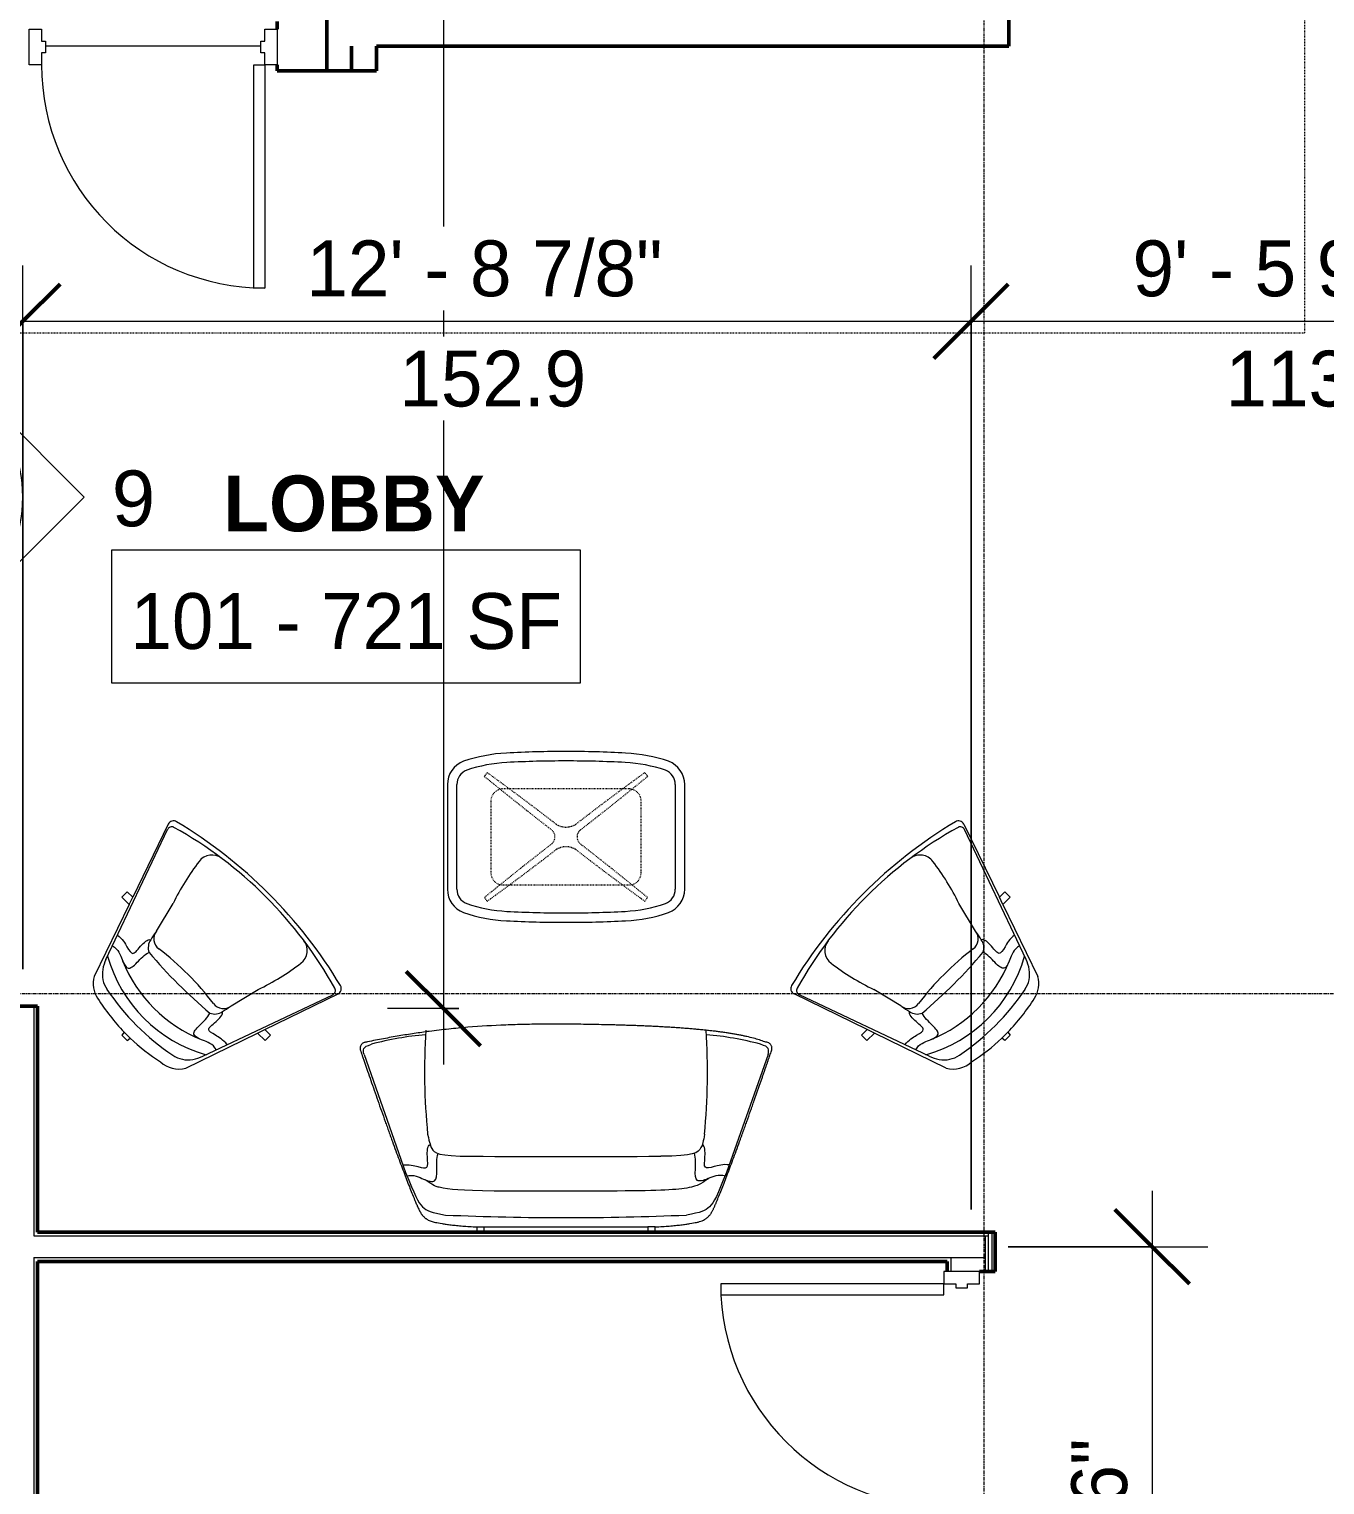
# Model space of a CAD drawing. Header units: inches. Extents: x -4266 to -1814, y 9706 to 12441.
# Drawn here: x -3635.3 to -3426.4, y 11203 to 11437.7 of the extents above; entities that cross this region are included whole.
import ezdxf

# ---------------------------------------------------------------- set-up
doc = ezdxf.new("R2010")
doc.units = ezdxf.units.IN
doc.header["$MEASUREMENT"] = 0
for name, pattern in [('Aligning Line 1_8_', [0.25, 0.125, -0.125]), ('Dash', [0.25, 0.125, -0.125]), ('Grid Line 1_2_', [0.875, 0.5, -0.125, 0.125, -0.125])]:
    doc.linetypes.add(name, pattern=pattern)
for name, color, linetype, lineweight in [('A-ANNO-DIMS', 211, 'Continuous', 9), ('A-ANNO-DIMS-96', 211, 'Continuous', 9), ('A-AREA-IDEN', 2, 'Continuous', 9), ('A-DOOR-1', 7, 'Continuous', 9), ('A-DOOR-2', 50, 'Continuous', 20), ('A-DOOR-8', 31, 'Continuous', 9), ('A-DOOR-9', 31, 'Continuous', 20), ('A-DOOR-FRAM', 31, 'Continuous', 20), ('A-DOOR-FRAM-1', 50, 'Continuous', 20), ('A-FLOR-2', 10, 'Continuous', 13), ('A-WALL', 113, 'Continuous', 13), ('A-WALL-3', 250, 'Continuous', 50), ('A-WALL-9', 113, 'Continuous', 50), ('G-ANNO-SYMB-1', 147, 'Aligning Line 1_8_', 9), ('G-ANNO-SYMB-2', 111, 'Continuous', 9), ('I-FURN', 30, 'Continuous', 9), ('I-FURN-HDLN', 30, 'Dash', 9), ('I-WALL-3', 2, 'Continuous', 50), ('S-GRID-1', 1, 'Grid Line 1_2_', 9)]:
    doc.layers.add(name, color=color, linetype=linetype, lineweight=lineweight)
doc.styles.add('Arial_1', font='arial.ttf', dxfattribs={"height": 9})
doc.styles.add('Century Gothic', font='ufonts.com_century-gothic.ttf', dxfattribs={"height": 9})
doc.styles.add('Century Gothic_B', font='GOTHICB.TTF', dxfattribs={"height": 9})
doc.dimstyles.new('OD__1_16__Tol__', dxfattribs={"dimscale": 12, "dimtxt": 9.397514, "dimasz": 1, "dimexe": 0.75, "dimexo": 0.5, "dimgap": 0.125, "dimtad": 1, "dimdec": 4, "dimrnd": 0.0625, "dimzin": 3, "dimdsep": 46, "dimlunit": 4, "dimtxsty": 'Century Gothic', "dimblk1": 'OBLIQUE', "dimblk2": 'OBLIQUE', "dimsah": 1, "dimcen": 0.09, "dimdle": 0.75, "dimazin": 0, "dimtfac": 1, "dimtdec": 4, "dimtix": 1, "dimtmove": 0, "dimatfit": 3, "dimfxl": 1, "dimtvp": 1, "dimtfill": 1, "dimfrac": 2, "dimtolj": 1, "dimtzin": 0, "dimarcsym": 2})

# ---------------------------------------------------------------- blocks, each defined once
blk = doc.blocks.new('DIMBLOCK6-FLOOR PLAN - 1ST FLOOR')
at = {"layer": 'A-ANNO-DIMS-96'}
for p, q in [((-3829.32, 11540.99), (-3829.32, 10271.31)), ((-3829.32, 10280.31), (-3829.32, 11540.99)), ((-3338.72, 10282.79), (-3338.72, 10271.31)), ((-3338.72, 10280.31), (-3338.72, 10282.79)), ((-3838.32, 10280.31), (-3338.72, 10280.31))]:
    blk.add_line(p, q, dxfattribs=at)
at = {"layer": 'A-ANNO-DIMS-96', "lineweight": 50}
for p, q in [((-3829.32, 10280.31), (-3823.32, 10286.31)), ((-3338.72, 10280.31), (-3332.72, 10286.31)), ((-3829.32, 10280.31), (-3835.32, 10274.31)), ((-3338.72, 10280.31), (-3344.72, 10274.31))]:
    blk.add_line(p, q, dxfattribs=at)
at = {"layer": 'A-ANNO-DIMS-96', "color": 0, "char_height": 9, "attachment_point": 1, "line_spacing_factor": 0.984502, "style": 'Century Gothic', "bg_fill": 3, "box_fill_scale": 1.25, "bg_fill_color": 256, "bg_fill_true_color": 13158600, "bg_fill_transparency": 0}
for s, insert, width in [('40\' - 10 5/8"', (-3618.26, 10293.34), 82.1611), ('490.6', (-3599.76, 10275.58), 37.7691)]:
    blk.add_mtext(s, dxfattribs=dict(at, insert=insert, width=width))
blk = doc.blocks.new('_Oblique')
at = {"color": 0, "linetype": 'ByBlock', "lineweight": -2}
blk.add_line((-0.5, -0.5), (0.5, 0.5), dxfattribs=at)
blk = doc.blocks.new('DIMBLOCK21-FLOOR PLAN - 1ST FLOOR')
at = {"layer": 'A-ANNO-DIMS-96'}
for p, q in [((-3568.52, 12095.19), (-3568.52, 11270.79)), ((-3566.04, 12086.19), (-3577.52, 12086.19)), ((-3568.52, 12086.19), (-3566.04, 12086.19)), ((-3566.04, 11279.79), (-3577.52, 11279.79)), ((-3568.52, 11279.79), (-3566.04, 11279.79))]:
    blk.add_line(p, q, dxfattribs=at)
at = {"layer": 'A-ANNO-DIMS-96', "lineweight": 50}
for p, q in [((-3568.52, 12086.19), (-3574.52, 12092.19)), ((-3568.52, 12086.19), (-3562.52, 12080.19)), ((-3568.52, 11279.79), (-3574.52, 11285.79)), ((-3568.52, 11279.79), (-3562.52, 11273.79))]:
    blk.add_line(p, q, dxfattribs=at)
at = {"layer": 'A-ANNO-DIMS-96', "color": 0, "char_height": 9, "attachment_point": 1, "rotation": 90, "line_spacing_factor": 0.984502, "style": 'Century Gothic', "bg_fill": 3, "box_fill_scale": 1.25, "bg_fill_color": 256, "bg_fill_true_color": 13158600, "bg_fill_transparency": 0}
for s, insert, width in [('67\' - 2 3/8"', (-3581.56, 11652.26), 73.7481), ('806.4', (-3563.79, 11667.25), 37.7691)]:
    blk.add_mtext(s, dxfattribs=dict(at, insert=insert, width=width))
blk = doc.blocks.new('DIMBLOCK24-FLOOR PLAN - 1ST FLOOR')
at = {"layer": 'A-ANNO-DIMS-96'}
for p, q in [((-3636.32, 11286.16), (-3636.32, 11399.62)), ((-3727.72, 11393.11), (-3727.72, 11381.62)), ((-3727.72, 11390.62), (-3727.72, 11393.11)), ((-3727.72, 11390.62), (-3636.32, 11390.62)), ((-3636.32, 11390.62), (-3636.32, 11286.16))]:
    blk.add_line(p, q, dxfattribs=at)
at = {"layer": 'A-ANNO-DIMS-96', "lineweight": 50}
for p, q in [((-3727.72, 11390.62), (-3721.72, 11396.62)), ((-3636.32, 11390.62), (-3630.32, 11396.62)), ((-3727.72, 11390.62), (-3733.72, 11384.62)), ((-3636.32, 11390.62), (-3642.32, 11384.62))]:
    blk.add_line(p, q, dxfattribs=at)
at = {"layer": 'A-ANNO-DIMS-96', "color": 0, "char_height": 9, "attachment_point": 1, "line_spacing_factor": 0.984502, "style": 'Century Gothic', "bg_fill": 3, "box_fill_scale": 1.25, "bg_fill_color": 256, "bg_fill_true_color": 13158600, "bg_fill_transparency": 0}
for s, insert, width in [('7\' - 7 3/8"', (-3709.25, 11403.66), 65.3351), ('91.4', (-3694.26, 11385.89), 29.356)]:
    blk.add_mtext(s, dxfattribs=dict(at, insert=insert, width=width))
blk = doc.blocks.new('DIMBLOCK25-FLOOR PLAN - 1ST FLOOR')
at = {"layer": 'A-ANNO-DIMS-96'}
for p, q in [((-3636.32, 11286.16), (-3636.32, 11399.62)), ((-3483.42, 11247.39), (-3483.42, 11399.62)), ((-3636.32, 11390.62), (-3483.42, 11390.62)), ((-3636.32, 11390.62), (-3636.32, 11286.16)), ((-3483.42, 11390.62), (-3483.42, 11247.39))]:
    blk.add_line(p, q, dxfattribs=at)
at = {"layer": 'A-ANNO-DIMS-96', "lineweight": 50}
for p, q in [((-3636.32, 11390.62), (-3630.32, 11396.62)), ((-3483.42, 11390.62), (-3477.42, 11396.62)), ((-3636.32, 11390.62), (-3642.32, 11384.62)), ((-3483.42, 11390.62), (-3489.42, 11384.62))]:
    blk.add_line(p, q, dxfattribs=at)
at = {"layer": 'A-ANNO-DIMS-96', "color": 0, "char_height": 9, "attachment_point": 1, "line_spacing_factor": 0.984502, "style": 'Century Gothic', "bg_fill": 3, "box_fill_scale": 1.25, "bg_fill_color": 256, "bg_fill_true_color": 13158600, "bg_fill_transparency": 0}
for s, insert, width in [('12\' - 8 7/8"', (-3590.6, 11403.66), 73.7481), ('152.9', (-3575.61, 11385.89), 37.7691)]:
    blk.add_mtext(s, dxfattribs=dict(at, insert=insert, width=width))
blk = doc.blocks.new('DIMBLOCK26-FLOOR PLAN - 1ST FLOOR')
at = {"layer": 'A-ANNO-DIMS-96'}
for p, q in [((-3483.42, 11247.39), (-3483.42, 11399.62)), ((-3369.87, 11393.11), (-3369.87, 11381.62)), ((-3369.87, 11390.62), (-3369.87, 11393.11)), ((-3483.42, 11390.62), (-3369.87, 11390.62)), ((-3483.42, 11390.62), (-3483.42, 11247.39))]:
    blk.add_line(p, q, dxfattribs=at)
at = {"layer": 'A-ANNO-DIMS-96', "lineweight": 50}
for p, q in [((-3483.42, 11390.62), (-3477.42, 11396.62)), ((-3369.87, 11390.62), (-3363.87, 11396.62)), ((-3483.42, 11390.62), (-3489.42, 11384.62)), ((-3369.87, 11390.62), (-3375.87, 11384.62))]:
    blk.add_line(p, q, dxfattribs=at)
at = {"layer": 'A-ANNO-DIMS-96', "color": 0, "char_height": 9, "attachment_point": 1, "line_spacing_factor": 0.984502, "style": 'Century Gothic', "bg_fill": 3, "box_fill_scale": 1.25, "bg_fill_color": 256, "bg_fill_true_color": 13158600, "bg_fill_transparency": 0}
for s, insert, width in [('9\' - 5 9/16"', (-3457.38, 11403.66), 73.7481), ('113.6', (-3442.39, 11385.89), 37.7691)]:
    blk.add_mtext(s, dxfattribs=dict(at, insert=insert, width=width))
blk = doc.blocks.new('DIMBLOCK40-FLOOR PLAN - 1ST FLOOR')
at = {"layer": 'A-ANNO-DIMS-96'}
for p, q in [((-3454.22, 11250.39), (-3454.22, 11126.19)), ((-3477.42, 11241.39), (-3445.22, 11241.39)), ((-3454.22, 11241.39), (-3477.42, 11241.39)), ((-3477.42, 11126.19), (-3445.22, 11126.19)), ((-3454.22, 11126.19), (-3477.42, 11126.19))]:
    blk.add_line(p, q, dxfattribs=at)
at = {"layer": 'A-ANNO-DIMS-96', "lineweight": 50}
for p, q in [((-3454.22, 11241.39), (-3460.22, 11247.39)), ((-3454.22, 11241.39), (-3448.22, 11235.39)), ((-3454.22, 11126.19), (-3460.22, 11132.19)), ((-3454.22, 11126.19), (-3448.22, 11120.19))]:
    blk.add_line(p, q, dxfattribs=at)
at = {"layer": 'A-ANNO-DIMS-96', "color": 0, "char_height": 9, "attachment_point": 1, "rotation": 90, "line_spacing_factor": 0.984502, "style": 'Century Gothic', "bg_fill": 3, "box_fill_scale": 1.25, "bg_fill_color": 256, "bg_fill_true_color": 13158600, "bg_fill_transparency": 0}
for s, insert, width in [('9\' - 7 3/16"', (-3467.26, 11153.06), 73.7481), ('115.2', (-3449.49, 11168.05), 37.7691)]:
    blk.add_mtext(s, dxfattribs=dict(at, insert=insert, width=width))

msp = doc.modelspace()

# ---------------------------------------------------------------- linework, layer by layer
at = {"layer": 'A-WALL'}
for p, q in [((-3634.57374, 11280.1644), (-3634.57374, 11243.1394)), ((-3634.57374, 11243.1394), (-3480.67374, 11243.1394)), ((-3481.17374, 11243.1394), (-3481.17374, 11237.3894)), ((-3480.67374, 11243.7644), (-3480.67374, 11237.3894)), ((-3480.04874, 11243.7644), (-3480.04874, 11237.3894)), ((-3634.57374, 11239.6394), (-3481.17374, 11239.6394)), ((-3634.57374, 11239.6394), (-3634.57374, 11129.1894)), ((-3486.67374, 11239.6394), (-3486.67374, 11237.3894))]:
    msp.add_line(p, q, dxfattribs=at)
at = {"layer": 'A-WALL-9'}
for p, q in [((-3633.94874, 11280.1644), (-3638.69874, 11280.1644)), ((-3633.94874, 11243.7644), (-3633.94874, 11280.1644)), ((-3479.54874, 11243.7644), (-3633.94874, 11243.7644)), ((-3479.54874, 11239.0144), (-3479.54874, 11243.7644)), ((-3633.94874, 11239.0144), (-3487.29874, 11239.0144)), ((-3633.94874, 11130.4394), (-3633.94874, 11239.0144))]:
    msp.add_line(p, q, dxfattribs=at)
at = {"layer": 'I-WALL-3'}
for p, q in [((-3487.29874, 11239.0144), (-3487.29874, 11237.3894)), ((-3479.54874, 11237.3894), (-3479.54874, 11239.0144)), ((-3482.04874, 11237.3894), (-3479.54874, 11237.3894))]:
    msp.add_line(p, q, dxfattribs=at)

# ---------------------------------------------------------------- next in the draw order: dimensions: what is measured, and where the dimension line sits
at = {"layer": 'A-ANNO-DIMS'}
dim = msp.add_linear_dim(base=(-3338.72374, 10280.30762), p1=(-3829.32374, 11546.9894), p2=(-3338.72374, 10288.7929), dimstyle='OD__1_16__Tol__', override={"dimpost": '<>\\X', "dimfxl": 1350.461691}, dxfattribs=at)
dim.commit()
dim.dimension.update_dxf_attribs({"geometry": 'DIMBLOCK6-FLOOR PLAN - 1ST FLOOR', "text_midpoint": (-3584.02374, 10280.30762)})

# ---------------------------------------------------------------- next in the draw order: linework, layer by layer
at = {"layer": 'A-DOOR-2'}
msp.add_line((-3599.07374, 11431.9894), (-3597.32374, 11431.9894), dxfattribs=at)
at = {"layer": 'A-DOOR-8'}
msp.add_arc((-3487.79874, 11235.3894), 36, 180, 270, dxfattribs=at)
at = {"layer": 'A-DOOR-9'}
for p, q in [((-3523.79874, 11235.3894), (-3523.79874, 11233.6394)), ((-3487.79874, 11235.3894), (-3523.79874, 11235.3894)), ((-3487.79874, 11233.6394), (-3487.79874, 11235.3894)), ((-3523.79874, 11233.6394), (-3487.79874, 11233.6394))]:
    msp.add_line(p, q, dxfattribs=at)
at = {"layer": 'A-DOOR-FRAM'}
for p, q in [((-3487.79874, 11237.3894), (-3487.79874, 11235.3894)), ((-3487.79874, 11235.3894), (-3485.86124, 11235.3894)), ((-3485.86124, 11235.3894), (-3485.86124, 11234.7644))]:
    msp.add_line(p, q, dxfattribs=at)
at = {"layer": 'A-DOOR-FRAM-1'}
for p, q in [((-3635.32374, 11437.7394), (-3633.32374, 11437.7394)), ((-3635.32374, 11431.9894), (-3635.32374, 11437.7394)), ((-3633.32374, 11437.7394), (-3633.32374, 11435.8019)), ((-3597.32374, 11437.7394), (-3595.32374, 11437.7394)), ((-3597.32374, 11435.8019), (-3597.32374, 11437.7394)), ((-3595.32374, 11437.7394), (-3595.32374, 11431.9894)), ((-3633.32374, 11435.8019), (-3632.69874, 11435.8019)), ((-3632.69874, 11435.8019), (-3632.69874, 11433.9269)), ((-3597.94874, 11435.8019), (-3597.32374, 11435.8019)), ((-3597.94874, 11433.9269), (-3597.94874, 11435.8019)), ((-3633.32374, 11433.9269), (-3633.32374, 11431.9894)), ((-3632.69874, 11433.9269), (-3633.32374, 11433.9269)), ((-3597.32374, 11433.9269), (-3597.94874, 11433.9269)), ((-3597.32374, 11431.9894), (-3597.32374, 11433.9269)), ((-3633.32374, 11431.9894), (-3635.32374, 11431.9894)), ((-3595.32374, 11431.9894), (-3597.32374, 11431.9894))]:
    msp.add_line(p, q, dxfattribs=at)
at = {"layer": 'A-FLOR-2'}
msp.add_line((-3597.94874, 11434.9894), (-3632.69874, 11434.9894), dxfattribs=at)
at = {"layer": 'A-WALL-3'}
for p, q in [((-3587.32374, 11542.9894), (-3587.32374, 11430.9894)), ((-3477.32374, 11434.9894), (-3477.32374, 11466.42542)), ((-3595.32374, 11438.9894), (-3595.32374, 11437.7394)), ((-3485.32374, 11434.9894), (-3477.32374, 11434.9894)), ((-3595.32374, 11431.9894), (-3595.32374, 11430.9894))]:
    msp.add_line(p, q, dxfattribs=at)

# ---------------------------------------------------------------- next in the draw order: texts
at = {"layer": 'G-ANNO-SYMB-2', "insert": (-3621.98821, 11366.56441), "char_height": 9, "width": 8.484, "attachment_point": 1, "style": 'Arial_1'}
msp.add_mtext('9', dxfattribs=at)

# ---------------------------------------------------------------- next in the draw order: dimensions: what is measured, and where the dimension line sits
at = {"layer": 'A-ANNO-DIMS'}
dim = msp.add_linear_dim(base=(-3568.52033, 11279.7894), p1=(-3560.03505, 12086.1894), p2=(-3560.03505, 11279.7894), angle=90, dimstyle='OD__1_16__Tol__', override={"dimpost": '<>\\X', "dimfxl": 806.4}, dxfattribs=at)
dim.commit()
dim.dimension.update_dxf_attribs({"geometry": 'DIMBLOCK21-FLOOR PLAN - 1ST FLOOR', "text_midpoint": (-3568.52033, 11682.9894)})
dim = msp.add_linear_dim(base=(-3636.32374, 11390.62405), p1=(-3727.72374, 11399.10933), p2=(-3636.32374, 11280.1644), dimstyle='OD__1_16__Tol__', override={"dimpost": '<>\\X', "dimfxl": 150.006192}, dxfattribs=at)
dim.commit()
dim.dimension.update_dxf_attribs({"geometry": 'DIMBLOCK24-FLOOR PLAN - 1ST FLOOR', "text_midpoint": (-3682.02374, 11390.62405)})

# ---------------------------------------------------------------- next in the draw order: linework, layer by layer
at = {"layer": 'A-AREA-IDEN', "flags": 128}
msp.add_lwpolyline([(-3621.99004, 11353.78793), (-3546.48453, 11353.78793), (-3546.48453, 11332.29187), (-3621.99004, 11332.29187)], close=True, dxfattribs=at)
at = {"layer": 'A-WALL-3'}
for p, q in [((-3583.32374, 11430.9894), (-3583.32374, 11434.9894)), ((-3579.32374, 11434.9894), (-3485.32374, 11434.9894)), ((-3579.32374, 11430.9894), (-3579.32374, 11434.9894)), ((-3595.32374, 11430.9894), (-3583.32374, 11430.9894)), ((-3587.32374, 11430.9894), (-3579.32374, 11430.9894))]:
    msp.add_line(p, q, dxfattribs=at)

# ---------------------------------------------------------------- next in the draw order: texts
at = {"layer": 'A-AREA-IDEN', "char_height": 9, "attachment_point": 1}
for s, insert, width, style in [('LOBBY', (-3603.98532, 11365.75608), 47.571, 'Century Gothic_B'), ('101 - 721 SF', (-3618.99004, 11346.78793), 83.931, 'Century Gothic')]:
    msp.add_mtext(s, dxfattribs=dict(at, insert=insert, width=width, style=style))

# ---------------------------------------------------------------- next in the draw order: dimensions: what is measured, and where the dimension line sits
at = {"layer": 'A-ANNO-DIMS'}
dim = msp.add_linear_dim(base=(-3483.42374, 11390.62405), p1=(-3636.32374, 11280.1644), p2=(-3483.42374, 11241.3894), dimstyle='OD__1_16__Tol__', override={"dimpost": '<>\\X', "dimfxl": 157.74001}, dxfattribs=at)
dim.commit()
dim.dimension.update_dxf_attribs({"geometry": 'DIMBLOCK25-FLOOR PLAN - 1ST FLOOR', "text_midpoint": (-3559.87374, 11390.62405)})

# ---------------------------------------------------------------- next in the draw order: linework, layer by layer
at = {"layer": 'A-DOOR-1'}
msp.add_arc((-3597.32374, 11431.9894), 36, 180, 270, dxfattribs=at)
at = {"layer": 'A-DOOR-2'}
for p, q in [((-3599.07374, 11395.9894), (-3599.07374, 11431.9894)), ((-3597.32374, 11431.9894), (-3597.32374, 11395.9894)), ((-3597.32374, 11395.9894), (-3599.07374, 11395.9894))]:
    msp.add_line(p, q, dxfattribs=at)
at = {"layer": 'G-ANNO-SYMB-2', "extrusion": (0, 0, -1)}
for p, q in [((-3643.43732, 11379.26029), (-3626.46676, 11362.28973)), ((-3626.46676, 11362.28973), (-3643.43732, 11345.31917))]:
    msp.add_line(p, q, dxfattribs=at)
msp.add_arc((3660.40789, 11362.28973), 24, 135, 225, dxfattribs=at)
at = {"layer": 'I-FURN'}
for p, q in [((-3567.86577, 11315.91789), (-3567.86577, 11299.03732)), ((-3566.34387, 11299.03732), (-3566.34387, 11315.91789)), ((-3531.12759, 11315.91759), (-3531.12759, 11299.03761)), ((-3529.6057, 11299.03769), (-3529.6057, 11315.91752)), ((-3622.92479, 11287.71567), (-3613.0056, 11308.66682)), ((-3612.8766, 11309.52718), (-3618.62365, 11297.74399)), ((-3619.52466, 11298.61669), (-3620.36966, 11297.77169)), ((-3618.62365, 11297.74399), (-3619.52466, 11298.61669)), ((-3619.19942, 11296.56348), (-3624.8521, 11284.97378)), ((-3620.36966, 11297.77169), (-3619.19942, 11296.56348)), ((-3619.19942, 11296.56348), (-3618.62365, 11297.74399)), ((-3614.78826, 11292.28423), (-3612.10635, 11296.74769)), ((-3602.75076, 11280.24673), (-3598.38846, 11282.86786)), ((-3597.291, 11276.41134), (-3585.50781, 11282.15839)), ((-3500.19054, 11276.41134), (-3511.97373, 11282.15839)), ((-3494.73078, 11280.24673), (-3499.09308, 11282.86786)), ((-3607.31932, 11272.1102), (-3586.36817, 11282.02939)), ((-3619.99669, 11276.0061), (-3620.36961, 11275.51033)), ((-3620.36961, 11275.51033), (-3619.52461, 11274.66533)), ((-3610.06121, 11270.18289), (-3598.47151, 11275.83557)), ((-3598.47151, 11275.83557), (-3597.291, 11276.41134)), ((-3598.47151, 11275.83557), (-3597.2633, 11274.66533)), ((-3596.4183, 11275.51033), (-3597.291, 11276.41134)), ((-3597.2633, 11274.66533), (-3596.4183, 11275.51033)), ((-3501.06324, 11275.51033), (-3500.19054, 11276.41134)), ((-3500.21823, 11274.66533), (-3501.06324, 11275.51033)), ((-3499.01003, 11275.83557), (-3500.21823, 11274.66533)), ((-3499.01003, 11275.83557), (-3500.19054, 11276.41134)), ((-3619.52461, 11274.66533), (-3619.02426, 11275.0417)), ((-3581.31688, 11272.40283), (-3574.60913, 11253.3509)), ((-3516.16466, 11272.40283), (-3522.8724, 11253.3509)), ((-3563.1208, 11244.59858), (-3563.1208, 11243.8144)), ((-3561.91974, 11243.8144), (-3561.91974, 11244.59858)), ((-3561.91974, 11244.59858), (-3535.5618, 11244.59858)), ((-3535.5618, 11244.59858), (-3535.5618, 11243.8144)), ((-3534.36074, 11243.8144), (-3534.36074, 11244.59858))]:
    msp.add_line(p, q, dxfattribs=at)
for centre, radius, start, end in [((-3563.86042, 11315.91789), 4.00535, 110.5555354, 180), ((-3557.02817, 11295.52377), 25.51136, 92.964144, 108.8406972), ((-3548.74077, 11135.47441), 185.77513, 90, 92.964144), ((-3548.74077, 11135.47441), 184.25324, 90, 92.964144), ((-3548.74077, 11135.47441), 185.77513, 87.0323093, 90), ((-3548.74077, 11135.47441), 184.25324, 87.0323093, 90), ((-3540.44343, 11295.52377), 25.51084, 71.1589205, 87.0323093), ((-3533.61019, 11315.91789), 4.00449, 359.9946379, 69.4551791), ((-3563.86042, 11315.91789), 2.48346, 111.0265164, 180), ((-3557.02817, 11295.52377), 23.98946, 92.964144, 108.7806526), ((-3540.44343, 11295.52377), 23.98895, 71.2185795, 87.0323093), ((-3533.61019, 11315.91789), 2.4826, 359.9931899, 68.9871014), ((-3612.31341, 11308.3391), 0.76584, 62.9097464, 154.6650697), ((-3612.02329, 11309.11099), 0.9494, 59.0498102, 154), ((-3644.51604, 11250.51895), 66.9483, 29.0922262, 60.9077738), ((-3651.11975, 11243.91524), 76.96925, 30.9501898, 59.0498102), ((-3574.98215, 11278.52491), 41.35548, 142.7888626, 153.8554337), ((-3605.85529, 11301.96836), 2.59021, 52.7888626, 142.7888626), ((-3563.86042, 11299.03732), 4.00535, 180, 249.4444646), ((-3563.86042, 11299.03732), 2.48346, 180, 248.9734836), ((-3533.61019, 11299.03732), 2.4826, 291.0128986, 0.0068101), ((-3533.61019, 11299.03732), 4.00449, 290.5448209, 0.0053621), ((-3557.02817, 11319.43144), 23.98946, 251.2193474, 267.035856), ((-3540.44343, 11319.43144), 23.98895, 272.9676907, 288.7814205), ((-3557.02817, 11319.43144), 25.51136, 251.1593028, 267.035856), ((-3548.74077, 11479.4808), 185.77513, 267.035856, 270), ((-3548.74077, 11479.4808), 184.25324, 267.035856, 270), ((-3548.74077, 11479.4808), 184.25324, 270, 272.9676907), ((-3548.74077, 11479.4808), 185.77513, 270, 272.9676907), ((-3540.44343, 11319.43144), 25.51084, 272.9676907, 288.8410795), ((-3585.69532, 11271.97237), 35.4858, 145.3666353, 147.7695888), ((-3613.23108, 11291.04245), 1.99169, 141.4292895, 233.9009456), ((-3613.87962, 11289.62088), 2.23436, 145.1442707, 199.8433679), ((-3643.38006, 11251.65795), 47.60827, 37.4292895, 52.5099626), ((-3593.0611, 11289.1711), 2.59021, 307.2111374, 37.2111374), ((-3504.42044, 11289.1711), 2.59021, 142.7888626, 232.7888626), ((-3617.57124, 11285.0943), 5.96088, 153.9112806, 170.0887194), ((-3600.57686, 11294.45813), 22.95352, 195.7025253, 254.2974747), ((-3598.88638, 11296.14861), 23.05484, 202.0769621, 247.9230379), ((-3553.22521, 11341.80978), 82.10816, 220.1543429, 229.8456571), ((-3616.50455, 11320.04424), 41.35548, 295.9800234, 307.2111374), ((-3480.97699, 11320.04424), 41.35548, 232.7888626, 244.0199766), ((-3620.56916, 11283.85636), 4.4263, 165.377479, 212.954994), ((-3619.04783, 11285.35231), 4.46192, 170.0887194, 213.9112806), ((-3590.41598, 11304.64685), 38.99573, 213.9112806, 236.0887194), ((-3586.69589, 11282.72158), 0.76584, 295.3349303, 27.0902536), ((-3585.924, 11283.0117), 0.9494, 296, 30.9501898), ((-3511.55754, 11283.0117), 0.9494, 149.0498102, 244), ((-3510.78565, 11282.72158), 0.76584, 152.9097464, 244.6650697), ((-3595.61268, 11299.62075), 33.94454, 212.3676515, 224.0816921), ((-3603.99254, 11281.80391), 1.99169, 217.4292895, 308.5707105), ((-3623.06262, 11309.33967), 35.4858, 302.2304112, 304.6333647), ((-3493.489, 11281.80391), 1.99169, 231.4292895, 322.5707105), ((-3474.41892, 11309.33967), 35.4858, 235.3666353, 237.7695888), ((-3605.41411, 11281.15537), 2.23436, 250.1566321, 304.8557293), ((-3492.06743, 11281.15537), 2.23436, 235.1442707, 289.8433679), ((-3608.5883, 11286.39736), 15.42679, 222.3209896, 227.3970305), ((-3567.02447, 11225.38756), 50.38737, 94.9740547, 105.0259453), ((-3466.84989, 11269.73931), 104.70672, 176.4122783, 185.5877217), ((-3630.63165, 11269.73931), 104.70672, 354.4122783, 3.5877217), ((-3530.45706, 11225.38756), 50.38737, 74.9740547, 85.0259453), ((-3595.61268, 11299.62075), 33.94454, 226.3935586, 236.9016434), ((-3611.17863, 11274.46583), 4.4263, 227.8494219, 284.6225203), ((-3609.68268, 11275.98716), 4.46192, 236.0887194, 279.9112806), ((-3609.94069, 11277.46375), 5.96088, 279.9112806, 296.0887194), ((-3548.74077, 12825.53731), 1569.61304, 269.44190947, 270.55809053), ((-3548.74077, 11704.31838), 458.22972, 267.5725009, 272.4274991), ((-3563.0708, 11243.8144), 0.05, 180, 270), ((-3561.96974, 11243.8144), 0.05, 270, 0), ((-3535.5118, 11243.8144), 0.05, 180, 270), ((-3534.41074, 11243.8144), 0.05, 270, 0)]:
    msp.add_arc(centre, radius, start, end, dxfattribs=at)
for points, knots in [([(-3621.06229, 11291.64962), (-3620.25242, 11291.02055), (-3619.40949, 11289.48882), (-3618.6119, 11288.22039), (-3617.67091, 11289.58207), (-3616.19061, 11291.06076), (-3615.71312, 11290.89784)], [0, 0, 0, 0, 0.1221934593, 0.2623978314, 0.4124404887, 0.5340574579, 0.5340574579, 0.5340574579, 0.5340574579]), ([(-3621.88871, 11289.90406), (-3620.90525, 11289.37024), (-3620.27588, 11287.37068), (-3619.42248, 11285.84464), (-3618.16443, 11286.91569), (-3616.69039, 11288.52853), (-3615.98131, 11288.86243)], [0, 0, 0, 0, 0.1414553238, 0.2981065097, 0.4572852699, 0.5889724318, 0.5889724318, 0.5889724318, 0.5889724318]), ([(-3605.13093, 11273.14628), (-3605.66475, 11274.12974), (-3607.66431, 11274.75911), (-3609.19035, 11275.61251), (-3608.1193, 11276.87056), (-3606.50646, 11278.3446), (-3606.17256, 11279.05368)], [0, 0, 0, 0, 0.1414553238, 0.2981065097, 0.4572852699, 0.5889724318, 0.5889724318, 0.5889724318, 0.5889724318]), ([(-3603.38537, 11273.9727), (-3604.01444, 11274.78257), (-3605.54617, 11275.6255), (-3606.8146, 11276.42309), (-3605.45292, 11277.36408), (-3603.97423, 11278.84438), (-3604.13715, 11279.32187)], [0, 0, 0, 0, 0.1221934593, 0.2623978314, 0.4124404887, 0.5340574579, 0.5340574579, 0.5340574579, 0.5340574579]), ([(-3494.09617, 11273.9727), (-3493.4671, 11274.78257), (-3491.93537, 11275.6255), (-3490.66693, 11276.42309), (-3492.02862, 11277.36408), (-3493.5073, 11278.84438), (-3493.34439, 11279.32187)], [0, 0, 0, 0, 0.1221934593, 0.2623978314, 0.4124404887, 0.5340574579, 0.5340574579, 0.5340574579, 0.5340574579]), ([(-3516.70264, 11274.42423), (-3516.9697, 11274.53041), (-3517.53787, 11274.73535), (-3518.48929, 11275.02089), (-3519.37226, 11275.23968), (-3520.12721, 11275.40391), (-3520.71299, 11275.52227), (-3521.32045, 11275.63555), (-3521.95134, 11275.74353), (-3522.60203, 11275.84667), (-3523.26884, 11275.94543), (-3523.9536, 11276.03957), (-3524.65815, 11276.12887), (-3525.37881, 11276.21379), (-3526.11193, 11276.29478), (-3526.85934, 11276.37161), (-3527.62286, 11276.44406), (-3528.39884, 11276.51259), (-3529.1836, 11276.57764), (-3529.97898, 11276.639), (-3530.78682, 11276.69644), (-3531.60344, 11276.7504), (-3532.42517, 11276.80135), (-3533.25386, 11276.84907), (-3534.09133, 11276.89331), (-3534.93392, 11276.93454), (-3535.77795, 11276.97323), (-3536.62527, 11277.00913), (-3537.47771, 11277.04201), (-3538.3316, 11277.07235), (-3539.18327, 11277.10059), (-3540.03455, 11277.12651), (-3540.88727, 11277.14987), (-3541.7378, 11277.17115), (-3542.86394, 11277.1973), (-3544.26199, 11277.22548), (-3545.92096, 11277.25173), (-3547.54841, 11277.2725), (-3549.69125, 11277.2894), (-3552.31703, 11277.28956), (-3555.41054, 11277.24742), (-3559.48703, 11277.12454), (-3563.5369, 11276.88566), (-3567.64977, 11276.4992), (-3570.52742, 11276.15843), (-3573.19794, 11275.78375), (-3575.24672, 11275.4572), (-3576.91446, 11275.16823), (-3578.6082, 11274.85834), (-3579.90372, 11274.60383), (-3580.7789, 11274.42423)], [0, 0, 0, 0, 0.023809524, 0.047619048, 0.071428571, 0.083333333, 0.095238095, 0.107142857, 0.119047619, 0.130952381, 0.142857143, 0.154761905, 0.166666667, 0.178571429, 0.19047619, 0.202380952, 0.214285714, 0.226190476, 0.238095238, 0.25, 0.261904762, 0.273809524, 0.285714286, 0.297619048, 0.30952381, 0.321428571, 0.333333333, 0.345238095, 0.357142857, 0.369047619, 0.380952381, 0.392857143, 0.404761905, 0.416666667, 0.428571429, 0.452380952, 0.476190476, 0.5, 0.523809524, 0.571428571, 0.619047619, 0.666666667, 0.761904762, 0.80952381, 0.857142857, 0.892857143, 0.928571429, 0.946428571, 0.964285714, 1, 1, 1, 1]), ([(-3580.7789, 11274.42423), (-3580.88366, 11274.41479), (-3581.07796, 11274.38589), (-3581.32278, 11274.3114), (-3581.52391, 11274.20902), (-3581.68325, 11274.08082), (-3581.80295, 11273.92916), (-3581.87838, 11273.77084), (-3581.91455, 11273.63665), (-3581.93084, 11273.53741), (-3581.94557, 11273.38353), (-3581.9396, 11273.24699), (-3581.92321, 11273.13252)], [0, 0, 0, 0, 0.111111111, 0.222222222, 0.333333333, 0.444444444, 0.555555556, 0.666666667, 0.75, 0.791666667, 0.833333333, 1, 1, 1, 1]), ([(-3581.92321, 11273.13252), (-3581.82575, 11272.84927), (-3581.66202, 11272.374), (-3581.40503, 11271.62845), (-3581.12618, 11270.82034), (-3580.73929, 11269.70095), (-3580.05408, 11267.72459), (-3579.29232, 11265.53947), (-3578.4998, 11263.28547), (-3578.00103, 11261.87661), (-3577.60603, 11260.76805), (-3577.31266, 11259.94851), (-3577.02475, 11259.14883), (-3576.647, 11258.10529), (-3576.18902, 11256.85173), (-3575.48561, 11254.95041), (-3574.82874, 11253.21172), (-3574.2216, 11251.64238), (-3573.79209, 11250.55195), (-3573.45605, 11249.71693), (-3573.20159, 11249.09395), (-3572.9856, 11248.57556), (-3572.82103, 11248.17684), (-3572.70252, 11247.90635), (-3572.65881, 11247.80978), (-3572.59401, 11247.66652), (-3572.49897, 11247.45772), (-3572.40088, 11247.25947), (-3572.33147, 11247.13205), (-3572.28403, 11247.04838), (-3572.20104, 11246.90492), (-3572.10299, 11246.74815), (-3571.99778, 11246.59906), (-3571.91356, 11246.4913), (-3571.8254, 11246.38742), (-3571.70443, 11246.25387), (-3571.57484, 11246.12818), (-3571.45047, 11246.02551), (-3571.37544, 11245.96903), (-3571.26071, 11245.88629), (-3571.07989, 11245.76963), (-3570.81135, 11245.63108), (-3570.40443, 11245.47056), (-3570.05298, 11245.37631), (-3569.79753, 11245.32517)], [0, 0, 0, 0, 0.041666667, 0.0625, 0.083333333, 0.125, 0.166666667, 0.25, 0.291666667, 0.333333333, 0.354166667, 0.375, 0.395833333, 0.416666667, 0.458333333, 0.5, 0.583333333, 0.625, 0.666666667, 0.708333333, 0.729166667, 0.75, 0.78125, 0.7890625, 0.79296875, 0.796875, 0.8125, 0.828125, 0.83203125, 0.8359375, 0.84375, 0.859375, 0.8671875, 0.875, 0.8828125, 0.890625, 0.90625, 0.9140625, 0.91796875, 0.921875, 0.9375, 0.953125, 0.96875, 1, 1, 1, 1]), ([(-3581.31688, 11272.40283), (-3581.43999, 11272.7525), (-3581.43999, 11273.54895), (-3580.87149, 11273.77617), (-3580.08772, 11274.05211)], [0, 0, 0, 0, 0.049427586, 0.1116388426, 0.1116388426, 0.1116388426, 0.1116388426]), ([(-3527.68401, 11245.32517), (-3527.51371, 11245.35927), (-3527.19205, 11245.43786), (-3526.76354, 11245.58663), (-3526.45854, 11245.73723), (-3526.24057, 11245.87303), (-3526.08564, 11245.98198), (-3525.94124, 11246.09828), (-3525.80906, 11246.22214), (-3525.68563, 11246.35312), (-3525.56746, 11246.49079), (-3525.4563, 11246.63537), (-3525.35389, 11246.78707), (-3525.25675, 11246.94547), (-3525.1614, 11247.11011), (-3525.06955, 11247.28122), (-3524.98295, 11247.45902), (-3524.89811, 11247.64308), (-3524.8119, 11247.83297), (-3524.72494, 11248.02883), (-3524.61079, 11248.29827), (-3524.40636, 11248.79009), (-3524.09217, 11249.54988), (-3523.68959, 11250.55196), (-3523.2599, 11251.64238), (-3522.65282, 11253.21172), (-3521.99592, 11254.95041), (-3521.29252, 11256.85173), (-3520.83454, 11258.10529), (-3520.45678, 11259.14883), (-3520.16888, 11259.94851), (-3519.8755, 11260.76806), (-3519.48051, 11261.8766), (-3519.08146, 11263.00378), (-3518.68459, 11264.13059), (-3518.41377, 11264.90192), (-3518.17091, 11265.59522), (-3517.95402, 11266.21578), (-3517.742, 11266.82327), (-3517.53284, 11267.42377), (-3517.32826, 11268.01205), (-3517.12995, 11268.58292), (-3516.93598, 11269.14232), (-3516.74936, 11269.68105), (-3516.56972, 11270.2002), (-3516.39671, 11270.70087), (-3516.23334, 11271.17387), (-3516.07768, 11271.62509), (-3515.93137, 11272.04952), (-3515.75133, 11272.57186), (-3515.63142, 11272.92008), (-3515.55833, 11273.13252)], [0, 0, 0, 0, 0.020833333, 0.041666667, 0.0625, 0.072916667, 0.083333333, 0.09375, 0.104166667, 0.114583333, 0.125, 0.135416667, 0.145833333, 0.15625, 0.166666667, 0.177083333, 0.1875, 0.197916667, 0.208333333, 0.21875, 0.229166667, 0.25, 0.291666667, 0.333333333, 0.375, 0.416666667, 0.5, 0.541666667, 0.583333333, 0.604166667, 0.625, 0.645833333, 0.666666667, 0.708333333, 0.729166667, 0.75, 0.765625, 0.78125, 0.796875, 0.8125, 0.828125, 0.84375, 0.859375, 0.875, 0.890625, 0.90625, 0.921875, 0.9375, 0.953125, 0.96875, 1, 1, 1, 1]), ([(-3516.16466, 11272.40283), (-3516.04155, 11272.7525), (-3516.04155, 11273.54895), (-3516.61005, 11273.77617), (-3517.39381, 11274.05211)], [0, 0, 0, 0, 0.049427586, 0.1116388426, 0.1116388426, 0.1116388426, 0.1116388426]), ([(-3515.55833, 11273.13252), (-3515.5474, 11273.20883), (-3515.53604, 11273.35662), (-3515.54948, 11273.56484), (-3515.59636, 11273.75639), (-3515.71966, 11274.01558), (-3515.95389, 11274.23044), (-3516.33376, 11274.37295), (-3516.57169, 11274.41243), (-3516.70264, 11274.42423)], [0, 0, 0, 0, 0.111111111, 0.222222222, 0.333333333, 0.444444444, 0.722222222, 0.861111111, 1, 1, 1, 1]), ([(-3571.05907, 11259.54405), (-3570.7129, 11258.04461), (-3570.36576, 11256.74909), (-3569.39393, 11255.99873), (-3564.02937, 11255.99873)], [0, 0, 0, 0, 0.1141085901, 0.3344859545, 0.3344859545, 0.3344859545, 0.3344859545]), ([(-3526.42246, 11259.54405), (-3526.56009, 11258.3617), (-3527.11577, 11256.74909), (-3528.0876, 11255.99873), (-3533.45217, 11255.99873)], [0, 0, 0, 0, 0.114550127, 0.3450509509, 0.3450509509, 0.3450509509, 0.3450509509]), ([(-3575.08759, 11254.59091), (-3574.04659, 11254.71803), (-3572.33113, 11254.21397), (-3570.83831, 11253.86828), (-3571.13673, 11255.53448), (-3571.12812, 11257.67421), (-3570.66423, 11257.90008)], [0, 0, 0, 0, 0.1221934593, 0.2623978314, 0.4124404887, 0.5340574579, 0.5340574579, 0.5340574579, 0.5340574579]), ([(-3574.43766, 11252.77225), (-3573.32684, 11253.11871), (-3571.44414, 11252.05226), (-3569.62324, 11251.66922), (-3569.51014, 11253.38357), (-3569.6445, 11255.65163), (-3569.37958, 11256.42237)], [0, 0, 0, 0, 0.1441141351, 0.3036304679, 0.4661543812, 0.5996296456, 0.5996296456, 0.5996296456, 0.5996296456]), ([(-3523.04388, 11252.77225), (-3524.1462, 11253.12824), (-3526.09435, 11252.1723), (-3527.84752, 11251.72236), (-3527.94297, 11253.43008), (-3527.78653, 11255.68652), (-3528.04255, 11256.45642)], [0, 0, 0, 0, 0.1414553238, 0.2981065097, 0.4572852699, 0.5889724318, 0.5889724318, 0.5889724318, 0.5889724318]), ([(-3522.39395, 11254.59091), (-3523.42321, 11254.72023), (-3525.12178, 11254.22755), (-3526.59958, 11253.89075), (-3526.29867, 11255.53783), (-3526.29982, 11257.65437), (-3526.7579, 11257.87938)], [0, 0, 0, 0, 0.1221934593, 0.2623978314, 0.4124404887, 0.5340574579, 0.5340574579, 0.5340574579, 0.5340574579]), ([(-3574.60913, 11253.3509), (-3573.1566, 11249.75574), (-3572.21955, 11247.60915), (-3570.4739, 11246.89062), (-3568.14917, 11246.49987)], [0, 0, 0, 0, 0.2252067732, 0.4081870568, 0.4081870568, 0.4081870568, 0.4081870568]), ([(-3525.69814, 11252.42054), (-3527.29297, 11251.34268), (-3529.53596, 11250.65469), (-3534.1918, 11250.32483), (-3564.16029, 11250.29738), (-3567.76067, 11250.60905), (-3569.98564, 11251.16163), (-3571.44753, 11252.18326)], [0, 0, 0, 0, 0.248897785, 1.278681745, 2.343765666, 3.342718009, 3.556846566, 3.556846566, 3.556846566, 3.556846566]), ([(-3522.8724, 11253.3509), (-3524.32494, 11249.75574), (-3525.26199, 11247.60915), (-3527.00763, 11246.89062), (-3529.33237, 11246.49987)], [0, 0, 0, 0, 0.2252067732, 0.4081870568, 0.4081870568, 0.4081870568, 0.4081870568]), ([(-3569.79753, 11245.32517), (-3569.50878, 11245.26227), (-3568.97581, 11245.16622), (-3568.06782, 11245.02358), (-3567.28627, 11244.91842), (-3566.40345, 11244.81857), (-3565.09035, 11244.69722), (-3563.94971, 11244.6331), (-3563.1208, 11244.59858)], [0, 0, 0, 0, 0.25, 0.375, 0.5, 0.625, 0.75, 1, 1, 1, 1]), ([(-3534.36074, 11244.59858), (-3533.53183, 11244.6331), (-3532.39119, 11244.69722), (-3531.07809, 11244.81857), (-3530.19526, 11244.91842), (-3529.41372, 11245.02358), (-3528.50573, 11245.16622), (-3527.97276, 11245.26227), (-3527.68401, 11245.32517)], [0, 0, 0, 0, 0.25, 0.375, 0.5, 0.625, 0.75, 1, 1, 1, 1])]:
    msp.add_open_spline(points, degree=3, knots=knots, dxfattribs=at)
for points in [[(-3563.1208, 11244.59858), (-3562.52027, 11244.59858), (-3561.91974, 11244.59858)], [(-3534.36074, 11244.59858), (-3534.96127, 11244.59858), (-3535.5618, 11244.59858)]]:
    msp.add_open_spline(points, degree=2, dxfattribs=at)
at = {"layer": 'I-FURN-HDLN'}
for p, q in [((-3538.61577, 11315.2276), (-3558.86577, 11315.2276)), ((-3560.86577, 11313.2276), (-3560.86577, 11301.7276)), ((-3536.61577, 11301.7276), (-3536.61577, 11313.2276)), ((-3558.86577, 11299.7276), (-3538.61577, 11299.7276))]:
    msp.add_line(p, q, dxfattribs=at)
for centre, radius, start, end in [((-3548.74077, 11307.4776), 16.4, 140.7947373, 143.4600014), ((-3548.74077, 11307.4776), 16.4, 36.5401151, 39.205396), ((-3558.86577, 11313.2276), 2, 90, 180), ((-3538.61577, 11313.2276), 2, 0, 90), ((-3558.86577, 11301.7276), 2, 180, 270), ((-3538.61577, 11301.7276), 2, 270, 0), ((-3548.74077, 11307.4776), 16.4, 216.5921085, 219.2053758), ((-3548.74077, 11307.4776), 16.4, 320.7947168, 323.4079901)]:
    msp.add_arc(centre, radius, start, end, dxfattribs=at)
for centre, major_axis, ratio, start_param, end_param in [((-3803.4362, 10975.80005), (136.06054, 396.90742), 0.982648515, 5.959327189, 5.992943699), ((-3290.70561, 10977.7421), (-241.21299, 343.03328), 0.984233942, 0.012239103, 0.045876252), ((-3157.26084, 11813.82227), (408.73023, 493.23355), 0.984192389, 3.149955478, 3.172178034), ((-3943.8238, 11806.06489), (-555.37913, 314.74638), 0.981702343, 2.75379835, 2.776098559), ((-3551.93132, 11307.4776), (0.00117, 1.4454), 0.972800368, 3.874671932, 5.516454965), ((-3545.55018, 11307.4776), (-0.00117, 1.4454), 0.972828657, 0.767014429, 2.408864191), ((-3163.43356, 10820.48044), (-532.65729, 322.9411), 0.982107026, 5.924783391, 5.947555659), ((-3930.72411, 10813.8261), (400.12329, 479.77307), 0.984186285, 0.010484174, 0.033189401), ((-3807.50062, 11638.18198), (-241.86886, 344.05099), 0.984233725, 3.154000406, 3.187538504), ((-3294.74145, 11638.18359), (136.08374, 395.62908), 0.982660041, 2.818714978, 2.852430334)]:
    msp.add_ellipse(centre, major_axis=major_axis, ratio=ratio, start_param=start_param, end_param=end_param, dxfattribs=at)
for points in [[(-3550.33396, 11309.52735), (-3550.25698, 11309.47154), (-3550.13572, 11309.40068), (-3549.96649, 11309.32431), (-3549.83709, 11309.27522), (-3549.70341, 11309.22941), (-3549.56693, 11309.1857), (-3549.43039, 11309.14735), (-3549.29759, 11309.1184), (-3549.15963, 11309.09905), (-3549.01537, 11309.0831), (-3548.87252, 11309.07147), (-3548.73878, 11309.0661), (-3548.60553, 11309.07126), (-3548.46368, 11309.08291), (-3548.32061, 11309.09904), (-3548.18353, 11309.11853), (-3548.05136, 11309.14727), (-3547.91556, 11309.18527), (-3547.77973, 11309.22866), (-3547.64647, 11309.27437), (-3547.51717, 11309.32357), (-3547.34776, 11309.40006), (-3547.22592, 11309.471), (-3547.14835, 11309.52681)], [(-3547.14838, 11305.42836), (-3547.22537, 11305.48415), (-3547.34666, 11305.55497), (-3547.51591, 11305.63129), (-3547.64533, 11305.68034), (-3547.77902, 11305.72611), (-3547.91552, 11305.76977), (-3548.05207, 11305.80807), (-3548.18488, 11305.83699), (-3548.32284, 11305.85629), (-3548.46711, 11305.87219), (-3548.60997, 11305.88378), (-3548.7437, 11305.88911), (-3548.87695, 11305.8839), (-3549.0188, 11305.8722), (-3549.16186, 11305.85604), (-3549.29894, 11305.8365), (-3549.4311, 11305.80772), (-3549.56689, 11305.76968), (-3549.7027, 11305.72624), (-3549.83595, 11305.68048), (-3549.96523, 11305.63125), (-3550.13462, 11305.5547), (-3550.25643, 11305.48372), (-3550.33399, 11305.42789)]]:
    msp.add_open_spline(points, degree=3, knots=[0, 0, 0, 0, 0.083333333, 0.125, 0.166666667, 0.208333333, 0.25, 0.291666667, 0.333333333, 0.375, 0.416666667, 0.458333333, 0.5, 0.541666667, 0.583333333, 0.625, 0.666666667, 0.708333333, 0.75, 0.791666667, 0.833333333, 0.875, 0.916666667, 1, 1, 1, 1], dxfattribs=at)

# ---------------------------------------------------------------- next in the draw order: dimensions: what is measured, and where the dimension line sits
at = {"layer": 'A-ANNO-DIMS'}
dim = msp.add_linear_dim(base=(-3369.87374, 11390.62405), p1=(-3483.42374, 11241.3894), p2=(-3369.87374, 11399.10933), dimstyle='OD__1_16__Tol__', override={"dimpost": '<>\\X', "dimfxl": 194.342945}, dxfattribs=at)
dim.commit()
dim.dimension.update_dxf_attribs({"geometry": 'DIMBLOCK26-FLOOR PLAN - 1ST FLOOR', "text_midpoint": (-3426.64874, 11390.62405)})

# ---------------------------------------------------------------- next in the draw order: linework, layer by layer
at = {"layer": 'G-ANNO-SYMB-1'}
for p, q in [((-3429.66725, 11608.39373), (-3429.66725, 11388.70658)), ((-3429.66725, 11388.70658), (-3865.74625, 11388.70658))]:
    msp.add_line(p, q, dxfattribs=at)
at = {"layer": 'I-FURN'}
for p, q in [((-3484.60493, 11309.52718), (-3478.85789, 11297.74399)), ((-3474.55675, 11287.71567), (-3484.47594, 11308.66682)), ((-3478.85789, 11297.74399), (-3477.95688, 11298.61669)), ((-3477.95688, 11298.61669), (-3477.11188, 11297.77169)), ((-3482.69327, 11292.28423), (-3485.37519, 11296.74769)), ((-3478.28212, 11296.56348), (-3478.85789, 11297.74399)), ((-3477.11188, 11297.77169), (-3478.28212, 11296.56348)), ((-3478.28212, 11296.56348), (-3472.62944, 11284.97378)), ((-3490.16222, 11272.1102), (-3511.11336, 11282.02939)), ((-3487.42032, 11270.18289), (-3499.01003, 11275.83557)), ((-3477.11192, 11275.51033), (-3477.95693, 11274.66533)), ((-3477.48485, 11276.0061), (-3477.11192, 11275.51033)), ((-3477.95693, 11274.66533), (-3478.45728, 11275.0417))]:
    msp.add_line(p, q, dxfattribs=at)
for centre, radius, start, end in [((-3446.36179, 11243.91524), 76.96925, 120.9501898, 149.0498102), ((-3452.9655, 11250.51895), 66.9483, 119.0922262, 150.9077738), ((-3485.45825, 11309.11099), 0.9494, 26, 120.9501898), ((-3485.16812, 11308.3391), 0.76584, 25.3349303, 117.0902536), ((-3491.62625, 11301.96836), 2.59021, 37.2111374, 127.2111374), ((-3522.49939, 11278.52491), 41.35548, 26.1445663, 37.2111374), ((-3484.25045, 11291.04245), 1.99169, 306.0990544, 38.5707105), ((-3511.78622, 11271.97237), 35.4858, 32.2304112, 34.6333647), ((-3454.10147, 11251.65795), 47.60827, 127.4900374, 142.5707105), ((-3483.60192, 11289.62088), 2.23436, 340.1566321, 34.8557293), ((-3544.25633, 11341.80978), 82.10816, 310.1543429, 319.8456571), ((-3496.90468, 11294.45813), 22.95352, 285.7025253, 344.2974747), ((-3498.59516, 11296.14861), 23.05484, 292.0769621, 337.9230379), ((-3479.9103, 11285.0943), 5.96088, 9.9112806, 26.0887194), ((-3478.43371, 11285.35231), 4.46192, 326.0887194, 9.9112806), ((-3476.91237, 11283.85636), 4.4263, 327.045006, 14.622521), ((-3507.06556, 11304.64685), 38.99573, 303.9112806, 326.0887194), ((-3501.86886, 11299.62075), 33.94454, 315.9183079, 327.6323485), ((-3488.89324, 11286.39736), 15.42679, 312.6029695, 317.6790104), ((-3501.86886, 11299.62075), 33.94454, 303.0983566, 313.6064414), ((-3487.54085, 11277.46375), 5.96088, 243.9112806, 260.0887194), ((-3487.79886, 11275.98716), 4.46192, 260.0887194, 303.9112806), ((-3486.3029, 11274.46583), 4.4263, 255.3774797, 312.1505781)]:
    msp.add_arc(centre, radius, start, end, dxfattribs=at)
for points, knots in [([(-3476.41925, 11291.64962), (-3477.22911, 11291.02055), (-3478.07205, 11289.48882), (-3478.86963, 11288.22039), (-3479.81062, 11289.58207), (-3481.29092, 11291.06076), (-3481.76842, 11290.89784)], [0, 0, 0, 0, 0.1221934593, 0.2623978314, 0.4124404887, 0.5340574579, 0.5340574579, 0.5340574579, 0.5340574579]), ([(-3475.59283, 11289.90406), (-3476.57628, 11289.37024), (-3477.20566, 11287.37068), (-3478.05905, 11285.84464), (-3479.31711, 11286.91569), (-3480.79115, 11288.52853), (-3481.50023, 11288.86243)], [0, 0, 0, 0, 0.1414553238, 0.2981065097, 0.4572852699, 0.5889724318, 0.5889724318, 0.5889724318, 0.5889724318]), ([(-3492.35061, 11273.14628), (-3491.81678, 11274.12974), (-3489.81723, 11274.75911), (-3488.29118, 11275.61251), (-3489.36224, 11276.87056), (-3490.97508, 11278.3446), (-3491.30898, 11279.05368)], [0, 0, 0, 0, 0.1414553238, 0.2981065097, 0.4572852699, 0.5889724318, 0.5889724318, 0.5889724318, 0.5889724318])]:
    msp.add_open_spline(points, degree=3, knots=knots, dxfattribs=at)
at = {"layer": 'S-GRID-1'}
msp.add_line((-1814.20638, 11282.1894), (-4168.71446, 11282.1894), dxfattribs=at)

# ---------------------------------------------------------------- next in the draw order: dimensions: what is measured, and where the dimension line sits
at = {"layer": 'A-ANNO-DIMS'}
dim = msp.add_linear_dim(base=(-3454.2215, 11126.1894), p1=(-3483.42374, 11241.3894), p2=(-3483.42374, 11126.1894), angle=90, dimstyle='OD__1_16__Tol__', override={"dimpost": '<>\\X', "dimfxl": 115.2}, dxfattribs=at)
dim.commit()
dim.dimension.update_dxf_attribs({"geometry": 'DIMBLOCK40-FLOOR PLAN - 1ST FLOOR', "text_midpoint": (-3454.2215, 11183.7894)})

# ---------------------------------------------------------------- next in the draw order: linework, layer by layer
at = {"layer": 'A-DOOR-FRAM'}
for p, q in [((-3482.04874, 11237.3894), (-3487.79874, 11237.3894)), ((-3483.98624, 11234.7644), (-3483.98624, 11235.3894)), ((-3483.98624, 11235.3894), (-3482.04874, 11235.3894)), ((-3482.04874, 11235.3894), (-3482.04874, 11237.3894)), ((-3485.86124, 11234.7644), (-3483.98624, 11234.7644))]:
    msp.add_line(p, q, dxfattribs=at)
at = {"layer": 'S-GRID-1'}
msp.add_line((-3481.32374, 9836.17969), (-3481.32374, 12376.79045), dxfattribs=at)

doc.saveas('drawing.dxf')
